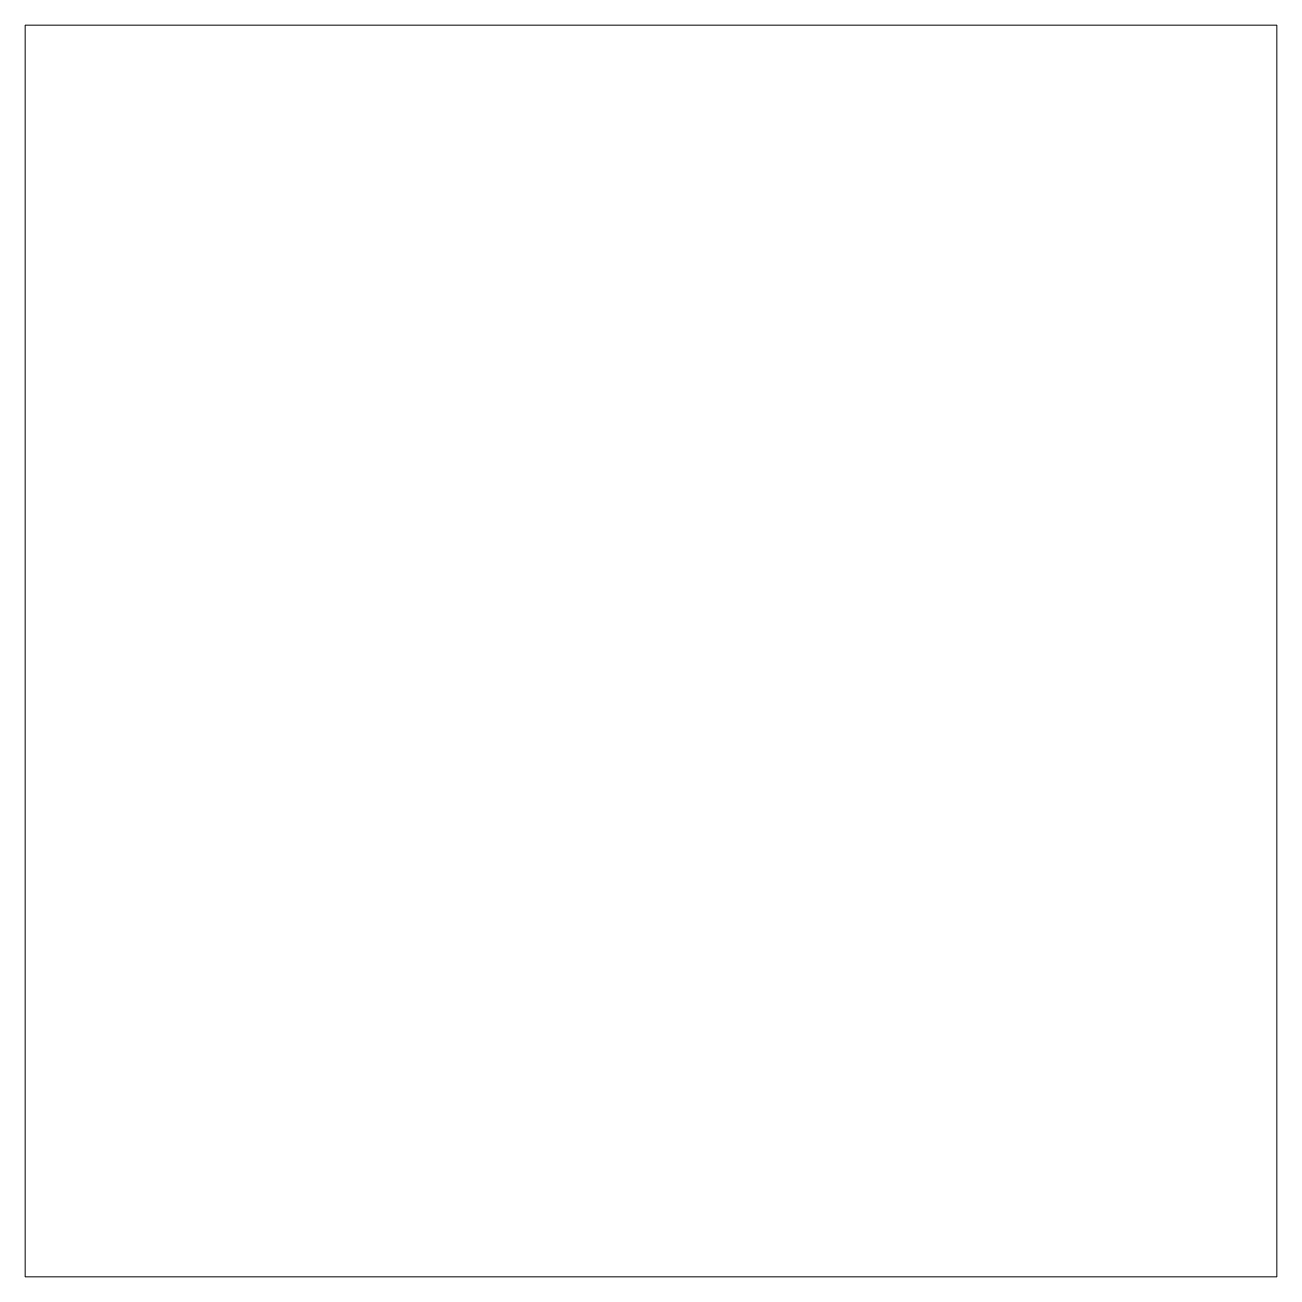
# Model space of a CAD drawing. Header units: millimetres. Extents: x 1276 to 1661, y -224 to 161.
import ezdxf

# ---------------------------------------------------------------- set-up
doc = ezdxf.new("R2010")
doc.units = ezdxf.units.MM
doc.header["$MEASUREMENT"] = 0
doc.layers.add('setka', color=7, linetype='Continuous', lineweight=0)

msp = doc.modelspace()

# ---------------------------------------------------------------- linework, layer by layer
at = {"layer": 'setka'}
msp.add_lwpolyline([(1661.17, -224.41), (1276.21, -224.41), (1276.21, 160.55), (1661.17, 160.55)], close=True, dxfattribs=at)

doc.saveas('drawing.dxf')
